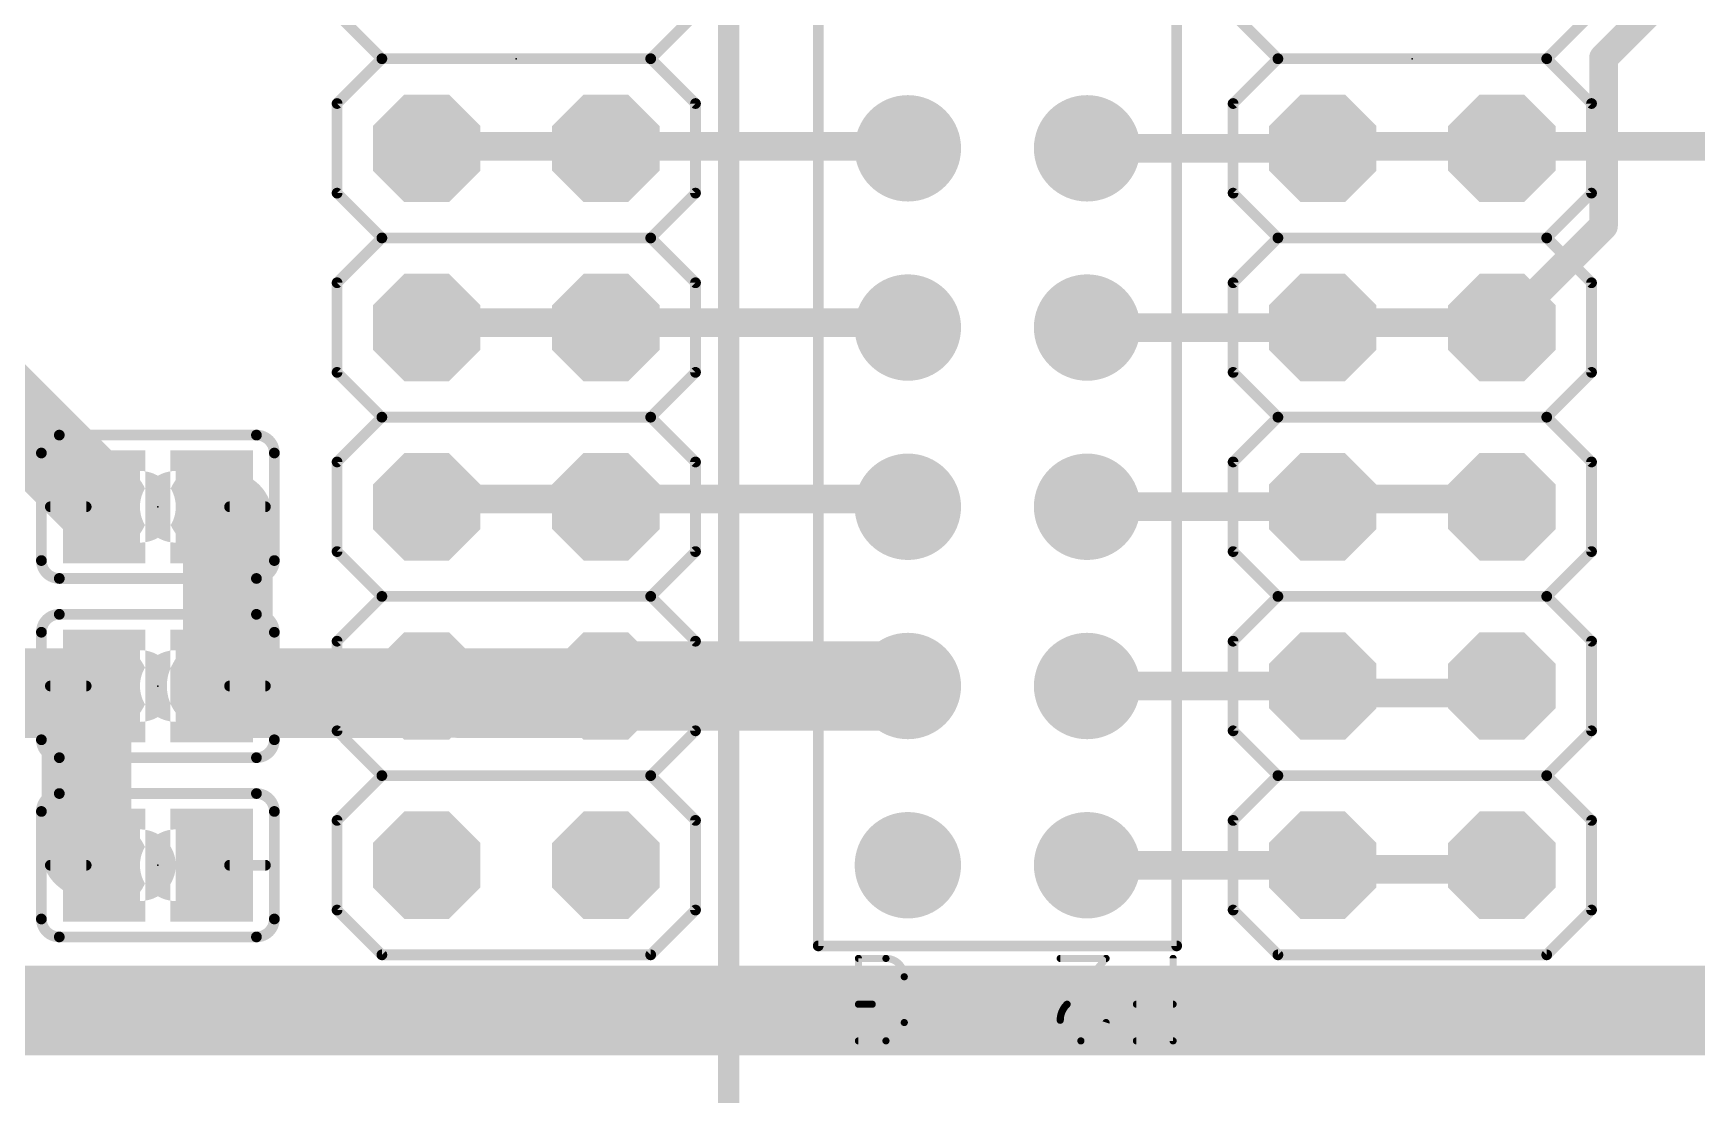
# Model space of a CAD drawing. Extents: x -12 to 133, y -27 to 98.
# Drawn here: x 14.74 to 38.32, y 0.56 to 15.6 of the extents above; entities that cross this region are included whole.
import ezdxf

# ---------------------------------------------------------------- set-up
doc = ezdxf.new("R2010")
doc.units = 0
for name, color, linetype in [('1', 12, 'CONTINUOUS'), ('16', 132, 'CONTINUOUS'), ('17', 110, 'CONTINUOUS'), ('21', 253, 'CONTINUOUS'), ('22', 253, 'CONTINUOUS'), ('23', 53, 'CONTINUOUS'), ('24', 53, 'CONTINUOUS'), ('25', 253, 'CONTINUOUS'), ('51', 253, 'CONTINUOUS'), ('52', 253, 'CONTINUOUS')]:
    doc.layers.add(name, color=color, linetype=linetype)

# ---------------------------------------------------------------- blocks, each defined once
blk = doc.blocks.new('ROUNDP')
at = {"const_width": 0.5}
blk.add_lwpolyline([(0, -0.25, 1), (0, 0.25, 1), (0, -0.25)], format="xyb", dxfattribs=at)
blk = doc.blocks.new('RECT')
blk.add_solid([(-0.5, -0.5), (0.5, -0.5), (-0.5, 0.5), (0.5, 0.5)])
blk = doc.blocks.new('OCTAGONP')
at = {"const_width": 0.5}
blk.add_lwpolyline([(-0.25, -0.1036), (-0.25, 0.1036), (-0.1036, 0.25), (0.1036, 0.25), (0.25, 0.1036), (0.25, -0.1036), (0.1036, -0.25), (-0.1036, -0.25), (-0.25, -0.1036), (-0.25, 0.1036)], dxfattribs=at)

msp = doc.modelspace()

# ---------------------------------------------------------------- linework, layer by layer
at = {"layer": '1'}
for points, const_width in [([(37, 15.25), (55.25, 33.5)], 0.4064), ([(37, 12.87), (37, 15.25)], 0.4064), ([(20.5, 14), (20.32, 13.97)], 0.4064), ([(22.75, 14), (20.5, 14)], 0.4064), ([(22.75, 14), (22.86, 13.97)], 0.4064), ([(23, 14), (22.86, 13.97)], 0.4064), ([(23, 14), (27, 14)], 0.4064), ([(27, 14), (27.14, 13.97)], 0.4064), ([(33.02, 13.97), (29.68, 13.97)], 0.4064), ([(33.25, 14), (33.02, 13.97)], 0.4064), ([(33.25, 14), (35.5, 14)], 0.4064), ([(35.5, 14), (35.56, 13.97)], 0.4064), ([(35.56, 11.43), (37, 12.87)], 0.4064), ([(20.5, 11.5), (20.32, 11.43)], 0.4064), ([(22.75, 11.5), (20.5, 11.5)], 0.4064), ([(22.75, 11.5), (22.86, 11.43)], 0.4064), ([(23, 11.5), (22.86, 11.43)], 0.4064), ([(23, 11.5), (27, 11.5)], 0.4064), ([(27, 11.5), (27.14, 11.43)], 0.4064), ([(33.25, 11.5), (33.02, 11.43)], 0.4064), ([(33.25, 11.5), (35.5, 11.5)], 0.4064), ([(35.5, 11.5), (35.56, 11.43)], 0.4064), ([(20.5, 9), (20.32, 8.89)], 0.4064), ([(22.75, 9), (20.5, 9)], 0.4064), ([(22.75, 9), (22.86, 8.89)], 0.4064), ([(23, 9), (22.86, 8.89)], 0.4064), ([(23, 9), (27, 9)], 0.4064), ([(27, 9), (27.14, 8.89)], 0.4064), ([(33.25, 9), (33.02, 8.89)], 0.4064), ([(33.25, 9), (35.5, 9)], 0.4064), ([(35.5, 9), (35.56, 8.89)], 0.4064), ([(33.02, 8.89), (29.68, 8.89)], 0.4064), ([(22.86, 6.35), (27.14, 6.35)], 1.27), ([(33.02, 6.35), (29.68, 6.35)], 0.4064), ([(33.25, 6.25), (33.02, 6.35)], 0.4064), ([(33.25, 6.25), (35.5, 6.25)], 0.4064), ([(35.5, 6.25), (35.56, 6.35)], 0.4064), ([(33.02, 3.81), (29.68, 3.81)], 0.4064), ([(33.25, 3.75), (33.02, 3.81)], 0.4064), ([(35.5, 3.75), (35.56, 3.81)], 0.4064), ([(33.25, 3.75), (35.5, 3.75)], 0.4064), ([(8.41, 1.75), (60.96, 1.75)], 1.27)]:
    msp.add_lwpolyline(points, dxfattribs=dict(at, const_width=const_width))
for points, const_width in [([(37.1016, 15.25, 1), (36.8984, 15.25)], 0.2032), ([(36.9282, 15.3218, 1), (37.0718, 15.1782)], 0.2032), ([(20.3033, 14.0702, 1), (20.3367, 13.8698)], 0.2032), ([(20.5, 14.1016, 1), (20.5, 13.8984)], 0.2032), ([(20.5167, 13.8998, 1), (20.4833, 14.1002)], 0.2032), ([(22.7767, 14.098, 1), (22.7233, 13.902)], 0.2032), ([(22.75, 13.8984, 1), (22.75, 14.1016)], 0.2032), ([(22.8387, 14.0693, 1), (22.8813, 13.8707)], 0.2032), ([(22.8333, 13.872, 1), (22.8867, 14.068)], 0.2032), ([(23, 14.1016, 1), (23, 13.8984)], 0.2032), ([(23.0213, 13.9007, 1), (22.9787, 14.0993)], 0.2032), ([(27.0213, 14.0993, 1), (26.9787, 13.9007)], 0.2032), ([(27, 13.8984, 1), (27, 14.1016)], 0.2032), ([(27.1187, 13.8707, 1), (27.1613, 14.0693)], 0.2032), ([(29.68, 14.0716, 1), (29.68, 13.8684)], 0.2032), ([(33.0069, 14.0707, 1), (33.0331, 13.8693)], 0.2032), ([(33.02, 13.8684, 1), (33.02, 14.0716)], 0.2032), ([(33.25, 14.1016, 1), (33.25, 13.8984)], 0.2032), ([(33.2631, 13.8993, 1), (33.2369, 14.1007)], 0.2032), ([(35.5454, 14.0909, 1), (35.4546, 13.9091)], 0.2032), ([(35.5, 13.8984, 1), (35.5, 14.1016)], 0.2032), ([(35.5146, 13.8791, 1), (35.6054, 14.0609)], 0.2032), ([(36.8984, 12.87, 1), (37.1016, 12.87)], 0.2032), ([(37.0718, 12.7982, 1), (36.9282, 12.9418)], 0.2032), ([(20.2832, 11.5247, 1), (20.3568, 11.3353)], 0.2032), ([(20.5, 11.6016, 1), (20.5, 11.3984)], 0.2032), ([(20.5368, 11.4053, 1), (20.4632, 11.5947)], 0.2032), ([(22.8045, 11.5857, 1), (22.6955, 11.4143)], 0.2032), ([(22.75, 11.3984, 1), (22.75, 11.6016)], 0.2032), ([(22.8146, 11.5209, 1), (22.9054, 11.3391)], 0.2032), ([(22.8055, 11.3443, 1), (22.9145, 11.5157)], 0.2032), ([(23, 11.6016, 1), (23, 11.3984)], 0.2032), ([(23.0454, 11.4091, 1), (22.9546, 11.5909)], 0.2032), ([(27.0454, 11.5909, 1), (26.9546, 11.4091)], 0.2032), ([(27, 11.3984, 1), (27, 11.6016)], 0.2032), ([(27.0946, 11.3391, 1), (27.1854, 11.5209)], 0.2032), ([(32.9904, 11.5272, 1), (33.0496, 11.3328)], 0.2032), ([(33.25, 11.6016, 1), (33.25, 11.3984)], 0.2032), ([(33.2796, 11.4028, 1), (33.2204, 11.5972)], 0.2032), ([(35.5771, 11.5661, 1), (35.4229, 11.4339)], 0.2032), ([(35.4882, 11.5018, 1), (35.6318, 11.3582)], 0.2032), ([(35.4829, 11.3639, 1), (35.6371, 11.4961)], 0.2032), ([(35.5, 11.3984, 1), (35.5, 11.6016)], 0.2032), ([(20.5, 9.1016, 1), (20.5, 8.8984)], 0.2032), ([(20.553, 8.9133, 1), (20.447, 9.0867)], 0.2032), ([(22.8218, 9.0718, 1), (22.6782, 8.9282)], 0.2032), ([(22.75, 8.8984, 1), (22.75, 9.1016)], 0.2032), ([(23, 9.1016, 1), (23, 8.8984)], 0.2032), ([(23.0628, 8.9201, 1), (22.9372, 9.0799)], 0.2032), ([(27.0628, 9.0799, 1), (26.9372, 8.9201)], 0.2032), ([(27, 8.8984, 1), (27, 9.1016)], 0.2032), ([(33.25, 9.1016, 1), (33.25, 8.8984)], 0.2032), ([(33.2938, 8.9083, 1), (33.2062, 9.0917)], 0.2032), ([(35.5892, 9.0487, 1), (35.4108, 8.9513)], 0.2032), ([(35.5, 8.8984, 1), (35.5, 9.1016)], 0.2032), ([(20.267, 8.9767, 1), (20.373, 8.8033)], 0.2032), ([(22.7972, 8.9699, 1), (22.9228, 8.8101)], 0.2032), ([(22.7882, 8.8182, 1), (22.9318, 8.9618)], 0.2032), ([(27.0772, 8.8101, 1), (27.2028, 8.9699)], 0.2032), ([(29.68, 8.9916, 1), (29.68, 8.7884)], 0.2032), ([(32.9762, 8.9817, 1), (33.0638, 8.7983)], 0.2032), ([(33.02, 8.7884, 1), (33.02, 8.9916)], 0.2032), ([(35.4708, 8.8413, 1), (35.6492, 8.9387)], 0.2032), ([(22.86, 6.6675, 1), (22.86, 6.0325)], 0.635), ([(27.14, 6.0325, 1), (27.14, 6.6675)], 0.635), ([(29.68, 6.4516, 1), (29.68, 6.2484)], 0.2032), ([(33.0605, 6.4432, 1), (32.9795, 6.2568)], 0.2032), ([(33.02, 6.2484, 1), (33.02, 6.4516)], 0.2032), ([(33.25, 6.3516, 1), (33.25, 6.1484)], 0.2032), ([(33.2095, 6.1568, 1), (33.2905, 6.3432)], 0.2032), ([(35.4129, 6.3023, 1), (35.5871, 6.1977)], 0.2032), ([(35.6471, 6.2977, 1), (35.4729, 6.4023)], 0.2032), ([(35.5, 6.1484, 1), (35.5, 6.3516)], 0.2032), ([(29.68, 3.9116, 1), (29.68, 3.7084)], 0.2032), ([(33.0456, 3.9083, 1), (32.9944, 3.7117)], 0.2032), ([(33.02, 3.7084, 1), (33.02, 3.9116)], 0.2032), ([(35.6318, 3.7382, 1), (35.4882, 3.8818)], 0.2032), ([(33.25, 3.8516, 1), (33.25, 3.6484)], 0.2032), ([(33.2244, 3.6517, 1), (33.2756, 3.8483)], 0.2032), ([(35.4282, 3.8218, 1), (35.5718, 3.6782)], 0.2032), ([(35.5, 3.6484, 1), (35.5, 3.8516)], 0.2032)]:
    msp.add_lwpolyline(points, format="xyb", dxfattribs=dict(at, const_width=const_width))
at = {"layer": '16'}
for points, const_width in [([(35.56, 13.97), (35.59, 14)], 0.4064), ([(35.59, 14), (41, 14)], 0.4064), ([(12.75, 11.888), (15.748, 8.89)], 1.27), ([(33.02, 11.43), (29.68, 11.43)], 0.4064), ([(17.5, 8.75), (17.272, 8.89)], 1.27), ([(17.5, 6.75), (17.5, 8.75)], 1.27), ([(17.5, 6.75), (17.272, 6.35)], 1.27), ([(14.07, 6.25), (15.5, 6.25)], 1.27), ([(15.5, 6.25), (15.748, 6.35)], 1.27), ([(15.5, 6.25), (15.5, 4)], 1.27), ([(17.5, 6.25), (17.272, 6.35)], 1.27), ([(20.25, 6.25), (17.5, 6.25)], 1.27), ([(20.25, 6.25), (20.32, 6.35)], 1.27), ([(20.75, 6.25), (20.32, 6.35)], 1.27), ([(22.75, 6.25), (20.75, 6.25)], 1.27), ([(22.75, 6.25), (22.86, 6.35)], 1.27), ([(15.5, 4), (15.748, 3.81)], 1.27)]:
    msp.add_lwpolyline(points, dxfattribs=dict(at, const_width=const_width))
for points, const_width in [([(35.59, 14.1016, 1), (35.59, 13.8984)], 0.2032), ([(35.6618, 13.9282, 1), (35.5182, 14.0718)], 0.2032), ([(35.4882, 14.0418, 1), (35.6318, 13.8982)], 0.2032), ([(29.68, 11.5316, 1), (29.68, 11.3284)], 0.2032), ([(33.02, 11.3284, 1), (33.02, 11.5316)], 0.2032), ([(15.5235, 8.6655, 1), (15.9725, 9.1145)], 0.635), ([(17.4381, 9.1606, 1), (17.1059, 8.6194)], 0.635), ([(17.8175, 8.75, 1), (17.1825, 8.75)], 0.635), ([(17.3339, 8.4794, 1), (17.6661, 9.0206)], 0.635), ([(17.7758, 6.5928, 1), (17.2242, 6.9072)], 0.635), ([(15.8175, 6.25, 1), (15.1825, 6.25)], 0.635), ([(15.3813, 6.5445, 1), (15.6187, 5.9555)], 0.635), ([(15.5, 5.9325, 1), (15.5, 6.5675)], 0.635), ([(15.8667, 6.0555, 1), (15.6293, 6.6445)], 0.635), ([(17.3995, 6.6408, 1), (17.1445, 6.0592)], 0.635), ([(17.1825, 6.75, 1), (17.8175, 6.75)], 0.635), ([(17.5, 6.5675, 1), (17.5, 5.9325)], 0.635), ([(17.3725, 5.9592, 1), (17.6275, 6.5408)], 0.635), ([(20.3919, 6.6592, 1), (20.2481, 6.0408)], 0.635), ([(20.5801, 6.1679, 1), (20.0599, 6.5321)], 0.635), ([(20.25, 5.9325, 1), (20.25, 6.5675)], 0.635), ([(20.75, 6.5675, 1), (20.75, 5.9325)], 0.635), ([(20.6781, 5.9408, 1), (20.8219, 6.5592)], 0.635), ([(23.0736, 6.1151, 1), (22.6464, 6.5849)], 0.635), ([(22.75, 5.9325, 1), (22.75, 6.5675)], 0.635), ([(16.9962, 6.5072, 1), (17.5478, 6.1928)], 0.635), ([(19.9899, 6.4321, 1), (20.5101, 6.0679)], 0.635), ([(22.5364, 6.4849, 1), (22.9636, 6.0151)], 0.635), ([(15.6931, 4.252, 1), (15.3069, 3.748)], 0.635), ([(15.1825, 4, 1), (15.8175, 4)], 0.635), ([(15.5549, 3.558, 1), (15.9411, 4.062)], 0.635)]:
    msp.add_lwpolyline(points, format="xyb", dxfattribs=dict(at, const_width=const_width))
at = {"layer": '21', "const_width": 0.1524}
for points in [[(19.685, 15.24), (19.05, 15.875)], [(23.495, 15.24), (24.13, 15.875)], [(32.385, 15.24), (31.75, 15.875)], [(36.195, 15.24), (36.83, 15.875)], [(19.05, 14.605), (19.685, 15.24)], [(19.685, 15.24), (23.495, 15.24)], [(24.13, 14.605), (23.495, 15.24)], [(31.75, 14.605), (32.385, 15.24)], [(32.385, 15.24), (36.195, 15.24)], [(36.83, 14.605), (36.195, 15.24)], [(19.05, 13.335), (19.05, 14.605)], [(24.13, 13.335), (24.13, 14.605)], [(31.75, 13.335), (31.75, 14.605)], [(36.83, 13.335), (36.83, 14.605)], [(19.685, 12.7), (19.05, 13.335)], [(23.495, 12.7), (24.13, 13.335)], [(32.385, 12.7), (31.75, 13.335)], [(36.195, 12.7), (36.83, 13.335)], [(19.05, 12.065), (19.685, 12.7)], [(19.685, 12.7), (23.495, 12.7)], [(24.13, 12.065), (23.495, 12.7)], [(31.75, 12.065), (32.385, 12.7)], [(32.385, 12.7), (36.195, 12.7)], [(36.83, 12.065), (36.195, 12.7)], [(19.05, 10.795), (19.05, 12.065)], [(24.13, 10.795), (24.13, 12.065)], [(31.75, 10.795), (31.75, 12.065)], [(36.83, 10.795), (36.83, 12.065)], [(19.685, 10.16), (19.05, 10.795)], [(23.495, 10.16), (24.13, 10.795)], [(32.385, 10.16), (31.75, 10.795)], [(36.195, 10.16), (36.83, 10.795)], [(19.05, 9.525), (19.685, 10.16)], [(19.685, 10.16), (23.495, 10.16)], [(24.13, 9.525), (23.495, 10.16)], [(31.75, 9.525), (32.385, 10.16)], [(32.385, 10.16), (36.195, 10.16)], [(36.83, 9.525), (36.195, 10.16)], [(19.05, 8.255), (19.05, 9.525)], [(24.13, 8.255), (24.13, 9.525)], [(31.75, 8.255), (31.75, 9.525)], [(36.83, 8.255), (36.83, 9.525)], [(19.685, 7.62), (19.05, 8.255)], [(23.495, 7.62), (24.13, 8.255)], [(32.385, 7.62), (31.75, 8.255)], [(36.195, 7.62), (36.83, 8.255)], [(19.05, 6.985), (19.685, 7.62)], [(19.685, 7.62), (23.495, 7.62)], [(24.13, 6.985), (23.495, 7.62)], [(31.75, 6.985), (32.385, 7.62)], [(32.385, 7.62), (36.195, 7.62)], [(36.83, 6.985), (36.195, 7.62)], [(19.05, 5.715), (19.05, 6.985)], [(24.13, 5.715), (24.13, 6.985)], [(31.75, 5.715), (31.75, 6.985)], [(36.83, 5.715), (36.83, 6.985)], [(19.685, 5.08), (19.05, 5.715)], [(23.495, 5.08), (24.13, 5.715)], [(32.385, 5.08), (31.75, 5.715)], [(36.195, 5.08), (36.83, 5.715)], [(19.05, 4.445), (19.685, 5.08)], [(19.685, 5.08), (23.495, 5.08)], [(24.13, 4.445), (23.495, 5.08)], [(31.75, 4.445), (32.385, 5.08)], [(32.385, 5.08), (36.195, 5.08)], [(36.83, 4.445), (36.195, 5.08)], [(19.05, 3.175), (19.05, 4.445)], [(24.13, 3.175), (24.13, 4.445)], [(31.75, 3.175), (31.75, 4.445)], [(36.83, 3.175), (36.83, 4.445)], [(19.685, 2.54), (19.05, 3.175)], [(23.495, 2.54), (24.13, 3.175)], [(32.385, 2.54), (31.75, 3.175)], [(36.195, 2.54), (36.83, 3.175)], [(23.495, 2.54), (19.685, 2.54)], [(36.195, 2.54), (32.385, 2.54)]]:
    msp.add_lwpolyline(points, dxfattribs=at)
at = {"layer": '21', "const_width": 0.0762}
for points in [[(19.685, 15.2781, 1), (19.685, 15.2019)], [(19.7119, 15.2131, 1), (19.6581, 15.2669)], [(19.6581, 15.2131, 1), (19.7119, 15.2669)], [(23.5219, 15.2669, 1), (23.4681, 15.2131)], [(23.4681, 15.2669, 1), (23.5219, 15.2131)], [(23.495, 15.2019, 1), (23.495, 15.2781)], [(32.385, 15.2781, 1), (32.385, 15.2019)], [(32.4119, 15.2131, 1), (32.3581, 15.2669)], [(32.3581, 15.2131, 1), (32.4119, 15.2669)], [(36.2219, 15.2669, 1), (36.1681, 15.2131)], [(36.1681, 15.2669, 1), (36.2219, 15.2131)], [(36.195, 15.2019, 1), (36.195, 15.2781)], [(19.0881, 14.605, 1), (19.0119, 14.605)], [(19.0231, 14.6319, 1), (19.0769, 14.5781)], [(24.1681, 14.605, 1), (24.0919, 14.605)], [(24.1031, 14.5781, 1), (24.1569, 14.6319)], [(31.7881, 14.605, 1), (31.7119, 14.605)], [(31.7231, 14.6319, 1), (31.7769, 14.5781)], [(36.8681, 14.605, 1), (36.7919, 14.605)], [(36.8031, 14.5781, 1), (36.8569, 14.6319)], [(19.0119, 13.335, 1), (19.0881, 13.335)], [(19.0769, 13.3619, 1), (19.0231, 13.3081)], [(24.0919, 13.335, 1), (24.1681, 13.335)], [(24.1569, 13.3081, 1), (24.1031, 13.3619)], [(31.7119, 13.335, 1), (31.7881, 13.335)], [(31.7769, 13.3619, 1), (31.7231, 13.3081)], [(36.7919, 13.335, 1), (36.8681, 13.335)], [(36.8569, 13.3081, 1), (36.8031, 13.3619)], [(19.685, 12.7381, 1), (19.685, 12.6619)], [(19.7119, 12.6731, 1), (19.6581, 12.7269)], [(19.6581, 12.6731, 1), (19.7119, 12.7269)], [(23.5219, 12.7269, 1), (23.4681, 12.6731)], [(23.4681, 12.7269, 1), (23.5219, 12.6731)], [(23.495, 12.6619, 1), (23.495, 12.7381)], [(32.385, 12.7381, 1), (32.385, 12.6619)], [(32.4119, 12.6731, 1), (32.3581, 12.7269)], [(32.3581, 12.6731, 1), (32.4119, 12.7269)], [(36.2219, 12.7269, 1), (36.1681, 12.6731)], [(36.1681, 12.7269, 1), (36.2219, 12.6731)], [(36.195, 12.6619, 1), (36.195, 12.7381)], [(19.0881, 12.065, 1), (19.0119, 12.065)], [(19.0231, 12.0919, 1), (19.0769, 12.0381)], [(24.1681, 12.065, 1), (24.0919, 12.065)], [(24.1031, 12.0381, 1), (24.1569, 12.0919)], [(31.7881, 12.065, 1), (31.7119, 12.065)], [(31.7231, 12.0919, 1), (31.7769, 12.0381)], [(36.8681, 12.065, 1), (36.7919, 12.065)], [(36.8031, 12.0381, 1), (36.8569, 12.0919)], [(19.0769, 10.8219, 1), (19.0231, 10.7681)], [(24.1569, 10.7681, 1), (24.1031, 10.8219)], [(31.7769, 10.8219, 1), (31.7231, 10.7681)], [(36.8569, 10.7681, 1), (36.8031, 10.8219)], [(19.0119, 10.795, 1), (19.0881, 10.795)], [(24.0919, 10.795, 1), (24.1681, 10.795)], [(31.7119, 10.795, 1), (31.7881, 10.795)], [(36.7919, 10.795, 1), (36.8681, 10.795)], [(19.685, 10.1981, 1), (19.685, 10.1219)], [(19.7119, 10.1331, 1), (19.6581, 10.1869)], [(19.6581, 10.1331, 1), (19.7119, 10.1869)], [(23.5219, 10.1869, 1), (23.4681, 10.1331)], [(23.4681, 10.1869, 1), (23.5219, 10.1331)], [(23.495, 10.1219, 1), (23.495, 10.1981)], [(32.385, 10.1981, 1), (32.385, 10.1219)], [(32.4119, 10.1331, 1), (32.3581, 10.1869)], [(32.3581, 10.1331, 1), (32.4119, 10.1869)], [(36.2219, 10.1869, 1), (36.1681, 10.1331)], [(36.1681, 10.1869, 1), (36.2219, 10.1331)], [(36.195, 10.1219, 1), (36.195, 10.1981)], [(19.0881, 9.525, 1), (19.0119, 9.525)], [(19.0231, 9.5519, 1), (19.0769, 9.4981)], [(24.1681, 9.525, 1), (24.0919, 9.525)], [(24.1031, 9.4981, 1), (24.1569, 9.5519)], [(31.7881, 9.525, 1), (31.7119, 9.525)], [(31.7231, 9.5519, 1), (31.7769, 9.4981)], [(36.8681, 9.525, 1), (36.7919, 9.525)], [(36.8031, 9.4981, 1), (36.8569, 9.5519)], [(19.0119, 8.255, 1), (19.0881, 8.255)], [(19.0769, 8.2819, 1), (19.0231, 8.2281)], [(24.0919, 8.255, 1), (24.1681, 8.255)], [(24.1569, 8.2281, 1), (24.1031, 8.2819)], [(31.7119, 8.255, 1), (31.7881, 8.255)], [(31.7769, 8.2819, 1), (31.7231, 8.2281)], [(36.7919, 8.255, 1), (36.8681, 8.255)], [(36.8569, 8.2281, 1), (36.8031, 8.2819)], [(19.685, 7.6581, 1), (19.685, 7.5819)], [(19.7119, 7.5931, 1), (19.6581, 7.6469)], [(19.6581, 7.5931, 1), (19.7119, 7.6469)], [(23.5219, 7.6469, 1), (23.4681, 7.5931)], [(23.4681, 7.6469, 1), (23.5219, 7.5931)], [(23.495, 7.5819, 1), (23.495, 7.6581)], [(32.385, 7.6581, 1), (32.385, 7.5819)], [(32.4119, 7.5931, 1), (32.3581, 7.6469)], [(32.3581, 7.5931, 1), (32.4119, 7.6469)], [(36.2219, 7.6469, 1), (36.1681, 7.5931)], [(36.1681, 7.6469, 1), (36.2219, 7.5931)], [(36.195, 7.5819, 1), (36.195, 7.6581)], [(19.0881, 6.985, 1), (19.0119, 6.985)], [(19.0231, 7.0119, 1), (19.0769, 6.9581)], [(24.1681, 6.985, 1), (24.0919, 6.985)], [(24.1031, 6.9581, 1), (24.1569, 7.0119)], [(31.7881, 6.985, 1), (31.7119, 6.985)], [(31.7231, 7.0119, 1), (31.7769, 6.9581)], [(36.8681, 6.985, 1), (36.7919, 6.985)], [(36.8031, 6.9581, 1), (36.8569, 7.0119)], [(19.0119, 5.715, 1), (19.0881, 5.715)], [(19.0769, 5.7419, 1), (19.0231, 5.6881)], [(24.0919, 5.715, 1), (24.1681, 5.715)], [(24.1569, 5.6881, 1), (24.1031, 5.7419)], [(31.7119, 5.715, 1), (31.7881, 5.715)], [(31.7769, 5.7419, 1), (31.7231, 5.6881)], [(36.7919, 5.715, 1), (36.8681, 5.715)], [(36.8569, 5.6881, 1), (36.8031, 5.7419)], [(19.685, 5.1181, 1), (19.685, 5.0419)], [(19.7119, 5.0531, 1), (19.6581, 5.1069)], [(19.6581, 5.0531, 1), (19.7119, 5.1069)], [(23.5219, 5.1069, 1), (23.4681, 5.0531)], [(23.4681, 5.1069, 1), (23.5219, 5.0531)], [(23.495, 5.0419, 1), (23.495, 5.1181)], [(32.385, 5.1181, 1), (32.385, 5.0419)], [(32.4119, 5.0531, 1), (32.3581, 5.1069)], [(32.3581, 5.0531, 1), (32.4119, 5.1069)], [(36.2219, 5.1069, 1), (36.1681, 5.0531)], [(36.1681, 5.1069, 1), (36.2219, 5.0531)], [(36.195, 5.0419, 1), (36.195, 5.1181)], [(19.0881, 4.445, 1), (19.0119, 4.445)], [(19.0231, 4.4719, 1), (19.0769, 4.4181)], [(24.1681, 4.445, 1), (24.0919, 4.445)], [(24.1031, 4.4181, 1), (24.1569, 4.4719)], [(31.7881, 4.445, 1), (31.7119, 4.445)], [(31.7231, 4.4719, 1), (31.7769, 4.4181)], [(36.8681, 4.445, 1), (36.7919, 4.445)], [(36.8031, 4.4181, 1), (36.8569, 4.4719)], [(19.0119, 3.175, 1), (19.0881, 3.175)], [(19.0769, 3.2019, 1), (19.0231, 3.1481)], [(24.0919, 3.175, 1), (24.1681, 3.175)], [(24.1569, 3.1481, 1), (24.1031, 3.2019)], [(31.7119, 3.175, 1), (31.7881, 3.175)], [(31.7769, 3.2019, 1), (31.7231, 3.1481)], [(36.7919, 3.175, 1), (36.8681, 3.175)], [(36.8569, 3.1481, 1), (36.8031, 3.2019)], [(19.685, 2.5781, 1), (19.685, 2.5019)], [(19.6581, 2.5131, 1), (19.7119, 2.5669)], [(23.4681, 2.5669, 1), (23.5219, 2.5131)], [(23.495, 2.5019, 1), (23.495, 2.5781)], [(32.385, 2.5781, 1), (32.385, 2.5019)], [(32.3581, 2.5131, 1), (32.4119, 2.5669)], [(36.1681, 2.5669, 1), (36.2219, 2.5131)], [(36.195, 2.5019, 1), (36.195, 2.5781)]]:
    msp.add_lwpolyline(points, format="xyb", dxfattribs=at)
at = {"layer": '22'}
for points, const_width in [([(15.113, 9.906, 0.4142), (14.859, 9.652)], 0.1524), ([(15.113, 9.9441, 1), (15.113, 9.8679)], 0.0762), ([(15.113, 9.8679, 1), (15.113, 9.9441)], 0.0762), ([(18.161, 9.652, 0.4142), (17.907, 9.906)], 0.1524), ([(17.907, 9.9441, 1), (17.907, 9.8679)], 0.0762), ([(17.907, 9.8679, 1), (17.907, 9.9441)], 0.0762), ([(14.8971, 9.652, 1), (14.8209, 9.652)], 0.0762), ([(14.8209, 9.652, 1), (14.8971, 9.652)], 0.0762), ([(18.1991, 9.652, 1), (18.1229, 9.652)], 0.0762), ([(18.1229, 9.652, 1), (18.1991, 9.652)], 0.0762), ([(14.859, 8.128, 0.4142), (15.113, 7.874)], 0.1524), ([(14.8971, 8.128, 1), (14.8209, 8.128)], 0.0762), ([(14.8209, 8.128, 1), (14.8971, 8.128)], 0.0762), ([(17.907, 7.874, 0.4142), (18.161, 8.128)], 0.1524), ([(18.1991, 8.128, 1), (18.1229, 8.128)], 0.0762), ([(18.1229, 8.128, 1), (18.1991, 8.128)], 0.0762), ([(15.113, 7.9121, 1), (15.113, 7.8359)], 0.0762), ([(15.113, 7.8359, 1), (15.113, 7.9121)], 0.0762), ([(17.907, 7.9121, 1), (17.907, 7.8359)], 0.0762), ([(17.907, 7.8359, 1), (17.907, 7.9121)], 0.0762), ([(15.113, 7.366, 0.4142), (14.859, 7.112)], 0.1524), ([(15.113, 7.4041, 1), (15.113, 7.3279)], 0.0762), ([(15.113, 7.3279, 1), (15.113, 7.4041)], 0.0762), ([(18.161, 7.112, 0.4142), (17.907, 7.366)], 0.1524), ([(17.907, 7.4041, 1), (17.907, 7.3279)], 0.0762), ([(17.907, 7.3279, 1), (17.907, 7.4041)], 0.0762), ([(14.8971, 7.112, 1), (14.8209, 7.112)], 0.0762), ([(14.8209, 7.112, 1), (14.8971, 7.112)], 0.0762), ([(18.1991, 7.112, 1), (18.1229, 7.112)], 0.0762), ([(18.1229, 7.112, 1), (18.1991, 7.112)], 0.0762), ([(14.859, 5.588, 0.4142), (15.113, 5.334)], 0.1524), ([(14.8971, 5.588, 1), (14.8209, 5.588)], 0.0762), ([(17.907, 5.334, 0.4142), (18.161, 5.588)], 0.1524), ([(18.1991, 5.588, 1), (18.1229, 5.588)], 0.0762), ([(14.8209, 5.588, 1), (14.8971, 5.588)], 0.0762), ([(18.1229, 5.588, 1), (18.1991, 5.588)], 0.0762), ([(15.113, 5.3721, 1), (15.113, 5.2959)], 0.0762), ([(15.113, 5.2959, 1), (15.113, 5.3721)], 0.0762), ([(17.907, 5.3721, 1), (17.907, 5.2959)], 0.0762), ([(17.907, 5.2959, 1), (17.907, 5.3721)], 0.0762), ([(15.113, 4.826, 0.4142), (14.859, 4.572)], 0.1524), ([(15.113, 4.8641, 1), (15.113, 4.7879)], 0.0762), ([(15.113, 4.7879, 1), (15.113, 4.8641)], 0.0762), ([(18.161, 4.572, 0.4142), (17.907, 4.826)], 0.1524), ([(17.907, 4.8641, 1), (17.907, 4.7879)], 0.0762), ([(17.907, 4.7879, 1), (17.907, 4.8641)], 0.0762), ([(14.8971, 4.572, 1), (14.8209, 4.572)], 0.0762), ([(14.8209, 4.572, 1), (14.8971, 4.572)], 0.0762), ([(18.1991, 4.572, 1), (18.1229, 4.572)], 0.0762), ([(18.1229, 4.572, 1), (18.1991, 4.572)], 0.0762), ([(14.859, 3.048, 0.4142), (15.113, 2.794)], 0.1524), ([(14.8971, 3.048, 1), (14.8209, 3.048)], 0.0762), ([(14.8209, 3.048, 1), (14.8971, 3.048)], 0.0762), ([(17.907, 2.794, 0.4142), (18.161, 3.048)], 0.1524), ([(18.1991, 3.048, 1), (18.1229, 3.048)], 0.0762), ([(18.1229, 3.048, 1), (18.1991, 3.048)], 0.0762), ([(15.113, 2.8321, 1), (15.113, 2.7559)], 0.0762), ([(15.113, 2.7559, 1), (15.113, 2.8321)], 0.0762), ([(17.907, 2.8321, 1), (17.907, 2.7559)], 0.0762), ([(17.907, 2.7559, 1), (17.907, 2.8321)], 0.0762)]:
    msp.add_lwpolyline(points, format="xyb", dxfattribs=dict(at, const_width=const_width))
at = {"layer": '22', "const_width": 0.1524}
for points in [[(17.907, 9.906), (15.113, 9.906)], [(14.859, 8.128), (14.859, 9.652)], [(18.161, 8.128), (18.161, 9.652)], [(15.113, 7.874), (17.907, 7.874)], [(17.907, 7.366), (15.113, 7.366)], [(14.859, 7.112), (14.859, 5.588)], [(18.161, 7.112), (18.161, 5.588)], [(15.113, 5.334), (17.907, 5.334)], [(17.907, 4.826), (15.113, 4.826)], [(14.859, 4.572), (14.859, 3.048)], [(18.161, 4.572), (18.161, 3.048)], [(15.113, 2.794), (17.907, 2.794)]]:
    msp.add_lwpolyline(points, dxfattribs=at)
at = {"layer": '23'}
for p in [(21.59, 15.24), (34.29, 15.24)]:
    msp.add_point(p, dxfattribs=at)
at = {"layer": '24'}
for p in [(16.51, 8.89), (16.51, 6.35), (16.51, 3.81)]:
    msp.add_point(p, dxfattribs=at)
at = {"layer": '25'}
for points, const_width in [([(24.6, 39.37), (24.6, -26.67)], 0.3048), ([(25.87, 27.813), (25.87, 2.667)], 0.1524), ([(30.95, 27.813), (30.95, 2.667)], 0.1524), ([(30.95, 2.667), (25.87, 2.667)], 0.1524), ([(26.4401, 1.8401), (26.4401, 2.4892)], 0.1016), ([(26.4401, 2.4892), (26.8296, 2.4892)], 0.1016), ([(29.949, 2.4892), (29.2999, 2.4892)], 0.1016), ([(29.3972, 1.8401), (29.949, 2.4892)], 0.1016), ([(30.8992, 2.4892), (30.8992, 1.3208)], 0.1016), ([(27.0892, 2.2296), (27.0892, 1.5804)], 0.1016), ([(26.6348, 1.8401), (26.4401, 1.8401)], 0.1016), ([(30.8992, 1.8401), (30.3799, 1.8401)], 0.1016), ([(26.8296, 1.3208), (26.4401, 1.3208)], 0.1016), ([(30.8992, 1.3208), (30.3799, 1.3208)], 0.1016)]:
    msp.add_lwpolyline(points, dxfattribs=dict(at, const_width=const_width))
for points, const_width in [([(25.87, 2.7051, 1), (25.87, 2.6289)], 0.0762), ([(25.8319, 2.667, 1), (25.9081, 2.667)], 0.0762), ([(30.9119, 2.667, 1), (30.9881, 2.667)], 0.0762), ([(30.95, 2.6289, 1), (30.95, 2.7051)], 0.0762), ([(26.4655, 2.4892, 1), (26.4147, 2.4892)], 0.0508), ([(26.4401, 2.5146, 1), (26.4401, 2.4638)], 0.0508), ([(27.0892, 2.2296, 0.4142), (26.8296, 2.4892)], 0.1016), ([(26.8296, 2.5146, 1), (26.8296, 2.4638)], 0.0508), ([(26.8296, 2.4638, 1), (26.8296, 2.5146)], 0.0508), ([(29.2999, 2.5146, 1), (29.2999, 2.4638)], 0.0508), ([(29.9683, 2.4727, 1), (29.9296, 2.5057)], 0.0508), ([(29.949, 2.4638, 1), (29.949, 2.5146)], 0.0508), ([(30.9246, 2.4892, 1), (30.8738, 2.4892)], 0.0508), ([(27.1146, 2.2296, 1), (27.0638, 2.2296)], 0.0508), ([(27.0638, 2.2296, 1), (27.1146, 2.2296)], 0.0508), ([(26.4401, 1.8655, 1), (26.4401, 1.8147)], 0.0508), ([(26.6348, 1.8147, 1), (26.6348, 1.8655)], 0.0508), ([(29.3972, 1.8401, 0.2053), (29.2999, 1.6129)], 0.1016), ([(29.4147, 1.8217, 1), (29.3797, 1.8585)], 0.0508), ([(30.3799, 1.8655, 1), (30.3799, 1.8147)], 0.0508), ([(30.8992, 1.8147, 1), (30.8992, 1.8655)], 0.0508), ([(26.4147, 1.8401, 1), (26.4655, 1.8401)], 0.0508), ([(29.2999, 1.6129, 0.4142), (29.592, 1.3208)], 0.1016), ([(29.3253, 1.6129, 1), (29.2745, 1.6129)], 0.0508), ([(29.3779, 1.8565, 1), (29.4166, 1.8236)], 0.0508), ([(26.8296, 1.3208, 0.4142), (27.0892, 1.5804)], 0.1016), ([(27.1146, 1.5804, 1), (27.0638, 1.5804)], 0.0508), ([(27.0638, 1.5804, 1), (27.1146, 1.5804)], 0.0508), ([(29.2745, 1.6129, 1), (29.3252, 1.6129)], 0.0508), ([(29.592, 1.3208, 0.3252), (29.949, 1.5804)], 0.1016), ([(29.9731, 1.5726, 1), (29.9248, 1.5883)], 0.0508), ([(26.4401, 1.3462, 1), (26.4401, 1.2954)], 0.0508), ([(26.8296, 1.3462, 1), (26.8296, 1.2954)], 0.0508), ([(26.8296, 1.2954, 1), (26.8296, 1.3462)], 0.0508), ([(29.592, 1.3462, 1), (29.5919, 1.2954)], 0.0508), ([(29.592, 1.2954, 1), (29.592, 1.3462)], 0.0508), ([(30.3799, 1.3462, 1), (30.3799, 1.2954)], 0.0508), ([(30.8738, 1.3208, 1), (30.9246, 1.3208)], 0.0508), ([(30.8992, 1.2954, 1), (30.8992, 1.3462)], 0.0508)]:
    msp.add_lwpolyline(points, format="xyb", dxfattribs=dict(at, const_width=const_width))
at = {"layer": '52'}
for points, const_width in [([(16.256, 9.017, 1), (16.256, 8.763)], 1.27), ([(16.764, 8.763, 1), (16.764, 9.017)], 1.27), ([(14.986, 8.9281, 1), (14.986, 8.8519)], 0.0762), ([(15.494, 8.8519, 1), (15.494, 8.9281)], 0.0762), ([(17.526, 8.9281, 1), (17.526, 8.8519)], 0.0762), ([(18.034, 8.8519, 1), (18.034, 8.9281)], 0.0762), ([(16.256, 6.477, 1), (16.256, 6.223)], 1.27), ([(16.764, 6.223, 1), (16.764, 6.477)], 1.27), ([(14.986, 6.3881, 1), (14.986, 6.3119)], 0.0762), ([(15.494, 6.3119, 1), (15.494, 6.3881)], 0.0762), ([(17.526, 6.3881, 1), (17.526, 6.3119)], 0.0762), ([(18.034, 6.3119, 1), (18.034, 6.3881)], 0.0762), ([(16.256, 3.937, 1), (16.256, 3.683)], 1.27), ([(16.764, 3.683, 1), (16.764, 3.937)], 1.27), ([(14.986, 3.8481, 1), (14.986, 3.7719)], 0.0762), ([(15.494, 3.7719, 1), (15.494, 3.8481)], 0.0762), ([(17.526, 3.8481, 1), (17.526, 3.7719)], 0.0762), ([(18.034, 3.7719, 1), (18.034, 3.8481)], 0.0762)]:
    msp.add_lwpolyline(points, format="xyb", dxfattribs=dict(at, const_width=const_width))
at = {"layer": '52', "const_width": 0.1524}
for points in [[(15.494, 8.89), (14.986, 8.89)], [(17.526, 8.89), (18.034, 8.89)], [(15.494, 6.35), (14.986, 6.35)], [(17.526, 6.35), (18.034, 6.35)], [(15.494, 3.81), (14.986, 3.81)], [(17.526, 3.81), (18.034, 3.81)]]:
    msp.add_lwpolyline(points, dxfattribs=at)

# ---------------------------------------------------------------- block references
at = {"layer": '16', "xscale": 1.1684, "yscale": 1.6002, "rotation": 180}
for p in [(15.748, 8.89), (17.272, 8.89)]:
    msp.add_blockref('RECT', p, dxfattribs=at)
at = {"layer": '16', "xscale": 1.1684, "yscale": 1.6002}
for p in [(15.748, 6.35), (17.272, 6.35), (15.748, 3.81), (17.272, 3.81)]:
    msp.add_blockref('RECT', p, dxfattribs=at)
at = {"layer": '17'}
for name, p, xscale, yscale, rotation in [('OCTAGONP', (20.32, 13.97), 1.524, 1.524, 90), ('OCTAGONP', (20.32, 13.97), 1.524, 1.524, 90), ('OCTAGONP', (22.86, 13.97), 1.524, 1.524, 90), ('OCTAGONP', (22.86, 13.97), 1.524, 1.524, 90), ('ROUNDP', (27.14, 13.97), 1.508, 1.508, 180), ('ROUNDP', (27.14, 13.97), 1.508, 1.508, 180), ('ROUNDP', (29.68, 13.97), 1.508, 1.508, 180), ('ROUNDP', (29.68, 13.97), 1.508, 1.508, 180), ('OCTAGONP', (33.02, 13.97), 1.524, 1.524, 90), ('OCTAGONP', (33.02, 13.97), 1.524, 1.524, 90), ('OCTAGONP', (35.56, 13.97), 1.524, 1.524, 90), ('OCTAGONP', (35.56, 13.97), 1.524, 1.524, 90), ('OCTAGONP', (20.32, 11.43), 1.524, 1.524, 90), ('OCTAGONP', (20.32, 11.43), 1.524, 1.524, 90), ('OCTAGONP', (22.86, 11.43), 1.524, 1.524, 90), ('OCTAGONP', (22.86, 11.43), 1.524, 1.524, 90), ('ROUNDP', (27.14, 11.43), 1.508, 1.508, 180), ('ROUNDP', (27.14, 11.43), 1.508, 1.508, 180), ('ROUNDP', (29.68, 11.43), 1.508, 1.508, 180), ('ROUNDP', (29.68, 11.43), 1.508, 1.508, 180), ('OCTAGONP', (33.02, 11.43), 1.524, 1.524, 90), ('OCTAGONP', (33.02, 11.43), 1.524, 1.524, 90), ('OCTAGONP', (35.56, 11.43), 1.524, 1.524, 90), ('OCTAGONP', (35.56, 11.43), 1.524, 1.524, 90), ('OCTAGONP', (20.32, 8.89), 1.524, 1.524, 90), ('OCTAGONP', (20.32, 8.89), 1.524, 1.524, 90), ('OCTAGONP', (22.86, 8.89), 1.524, 1.524, 90), ('OCTAGONP', (22.86, 8.89), 1.524, 1.524, 90), ('ROUNDP', (27.14, 8.89), 1.508, 1.508, 180), ('ROUNDP', (27.14, 8.89), 1.508, 1.508, 180), ('ROUNDP', (29.68, 8.89), 1.508, 1.508, 180), ('ROUNDP', (29.68, 8.89), 1.508, 1.508, 180), ('OCTAGONP', (33.02, 8.89), 1.524, 1.524, 90), ('OCTAGONP', (33.02, 8.89), 1.524, 1.524, 90), ('OCTAGONP', (35.56, 8.89), 1.524, 1.524, 90), ('OCTAGONP', (35.56, 8.89), 1.524, 1.524, 90), ('OCTAGONP', (20.32, 6.35), 1.524, 1.524, 90), ('OCTAGONP', (20.32, 6.35), 1.524, 1.524, 90), ('OCTAGONP', (22.86, 6.35), 1.524, 1.524, 90), ('OCTAGONP', (22.86, 6.35), 1.524, 1.524, 90), ('ROUNDP', (27.14, 6.35), 1.508, 1.508, 180), ('ROUNDP', (27.14, 6.35), 1.508, 1.508, 180), ('ROUNDP', (29.68, 6.35), 1.508, 1.508, 180), ('ROUNDP', (29.68, 6.35), 1.508, 1.508, 180), ('OCTAGONP', (33.02, 6.35), 1.524, 1.524, 90), ('OCTAGONP', (33.02, 6.35), 1.524, 1.524, 90), ('OCTAGONP', (35.56, 6.35), 1.524, 1.524, 90), ('OCTAGONP', (35.56, 6.35), 1.524, 1.524, 90), ('OCTAGONP', (20.32, 3.81), 1.524, 1.524, 90), ('OCTAGONP', (20.32, 3.81), 1.524, 1.524, 90), ('OCTAGONP', (22.86, 3.81), 1.524, 1.524, 90), ('OCTAGONP', (22.86, 3.81), 1.524, 1.524, 90), ('ROUNDP', (27.14, 3.81), 1.508, 1.508, 180), ('ROUNDP', (27.14, 3.81), 1.508, 1.508, 180), ('ROUNDP', (29.68, 3.81), 1.508, 1.508, 180), ('ROUNDP', (29.68, 3.81), 1.508, 1.508, 180), ('OCTAGONP', (33.02, 3.81), 1.524, 1.524, 90), ('OCTAGONP', (33.02, 3.81), 1.524, 1.524, 90), ('OCTAGONP', (35.56, 3.81), 1.524, 1.524, 90), ('OCTAGONP', (35.56, 3.81), 1.524, 1.524, 90)]:
    msp.add_blockref(name, p, dxfattribs=dict(at, xscale=xscale, yscale=yscale, rotation=rotation))
at = {"layer": '51', "xscale": 0.508, "yscale": 0.508, "rotation": 90}
for p in [(20.32, 13.97), (22.86, 13.97), (33.02, 13.97), (35.56, 13.97), (20.32, 11.43), (22.86, 11.43), (33.02, 11.43), (35.56, 11.43), (20.32, 8.89), (22.86, 8.89), (33.02, 8.89), (35.56, 8.89), (20.32, 6.35), (22.86, 6.35), (33.02, 6.35), (35.56, 6.35), (20.32, 3.81), (22.86, 3.81), (33.02, 3.81), (35.56, 3.81)]:
    msp.add_blockref('RECT', p, dxfattribs=at)

doc.saveas('drawing.dxf')
